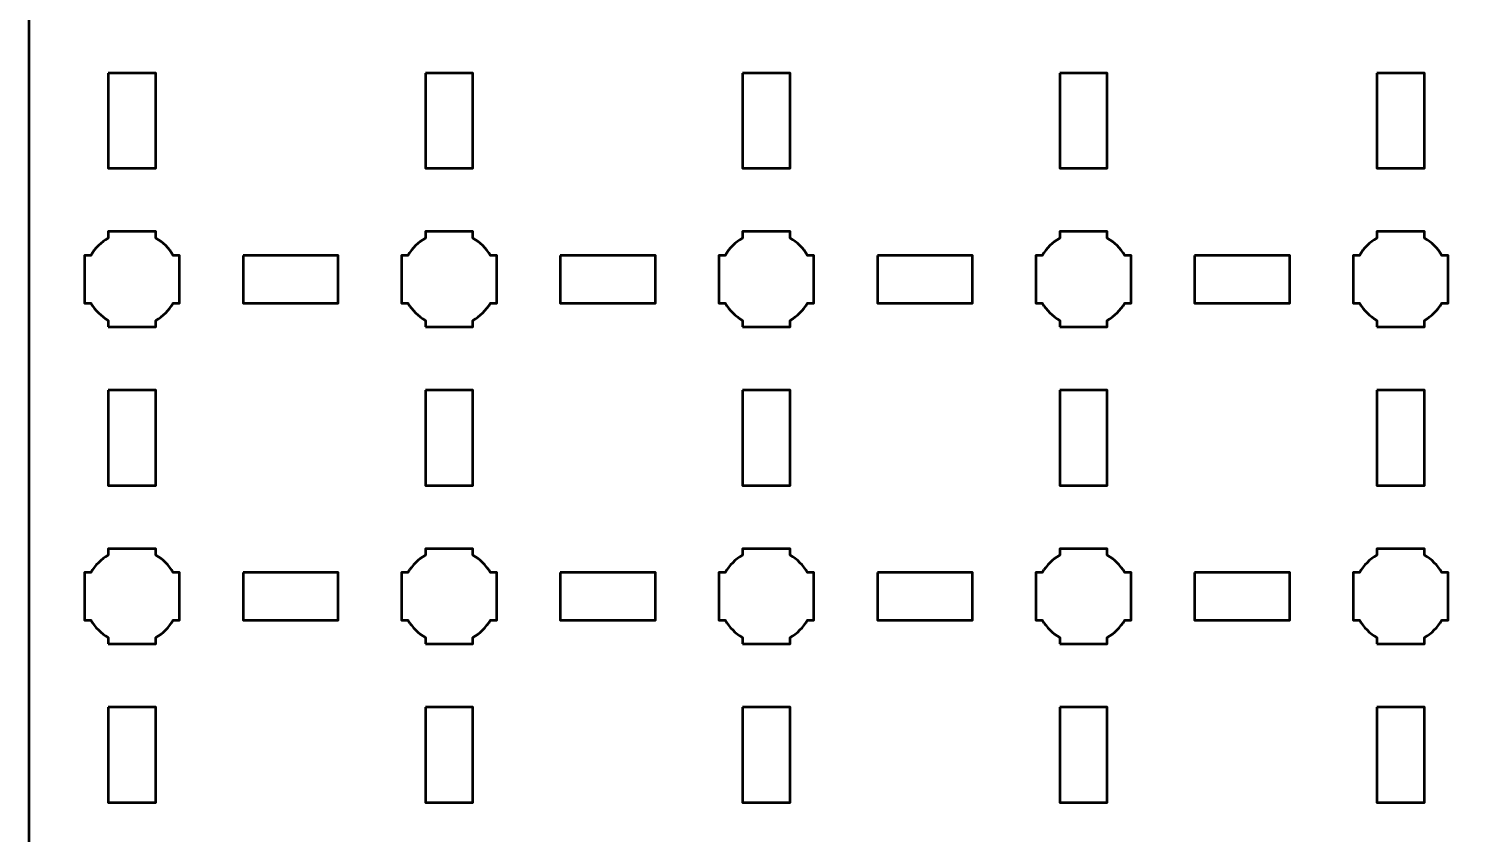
# Model space of a CAD drawing. Header units: centimetres. Extents: x -17.7 to 17.7, y -9.7 to 9.7.
# Drawn here: x -17.65 to -8.52, y -0.49 to 4.58 of the extents above; entities that cross this region are included whole.
import ezdxf

# ---------------------------------------------------------------- set-up
doc = ezdxf.new("R2010")
doc.units = ezdxf.units.CM
doc.header["$MEASUREMENT"] = 0
doc.layers.add('Layer 1', color=7, linetype='Continuous')

msp = doc.modelspace()

# ---------------------------------------------------------------- linework, layer by layer
at = {"layer": 'Layer 1', "lineweight": 53}
for points, knots in [([(-17.14996, 9.65006), (-17.14996, 9.65006), (17.14996, 9.65006), (17.14996, 9.65006), (17.14996, 9.65006), (17.42692, 9.65006), (17.65006, 9.42697), (17.65006, 9.14996), (17.65006, 9.14996), (17.65006, 9.14996), (17.65006, -9.14996), (17.65006, -9.14996), (17.65006, -9.14996), (17.65006, -9.42696), (17.42692, -9.65006), (17.14996, -9.65006), (17.14996, -9.65006), (17.14996, -9.65006), (-17.14996, -9.65006), (-17.14996, -9.65006), (-17.14996, -9.65006), (-17.42696, -9.65006), (-17.65005, -9.42696), (-17.65005, -9.14996), (-17.65005, -9.14996), (-17.65005, -9.14996), (-17.65005, 9.14996), (-17.65005, 9.14996), (-17.65005, 9.14996), (-17.65005, 9.42697), (-17.42696, 9.65006), (-17.14996, 9.65006)], [0, 0, 0, 0, 0.125, 0.125, 0.125, 0.125, 0.25, 0.25, 0.25, 0.25, 0.375, 0.375, 0.375, 0.375, 0.5, 0.5, 0.5, 0.5, 0.625, 0.625, 0.625, 0.625, 0.75, 0.75, 0.75, 0.75, 0.875, 0.875, 0.875, 0.875, 1, 1, 1, 1]), ([(-17.14996, 4.29998), (-17.14996, 4.29998), (-16.84995, 4.29998), (-16.84995, 4.29998), (-16.84995, 4.29998), (-16.84995, 4.29998), (-16.84995, 3.69997), (-16.84995, 3.69997), (-16.84995, 3.69997), (-16.84995, 3.69997), (-17.14996, 3.69997), (-17.14996, 3.69997), (-17.14996, 3.69997), (-17.14996, 3.69997), (-17.14996, 4.29998), (-17.14996, 4.29998)], [0, 0, 0, 0, 0.25, 0.25, 0.25, 0.25, 0.5, 0.5, 0.5, 0.5, 0.75, 0.75, 0.75, 0.75, 1, 1, 1, 1]), ([(-15.15002, 4.29998), (-15.15002, 4.29998), (-14.85002, 4.29998), (-14.85002, 4.29998), (-14.85002, 4.29998), (-14.85002, 4.29998), (-14.85002, 3.69997), (-14.85002, 3.69997), (-14.85002, 3.69997), (-14.85002, 3.69997), (-15.15002, 3.69997), (-15.15002, 3.69997), (-15.15002, 3.69997), (-15.15002, 3.69997), (-15.15002, 4.29998), (-15.15002, 4.29998)], [0, 0, 0, 0, 0.25, 0.25, 0.25, 0.25, 0.5, 0.5, 0.5, 0.5, 0.75, 0.75, 0.75, 0.75, 1, 1, 1, 1]), ([(-13.15009, 4.29998), (-13.15009, 4.29998), (-12.85009, 4.29998), (-12.85009, 4.29998), (-12.85009, 4.29998), (-12.85009, 4.29998), (-12.85009, 3.69997), (-12.85009, 3.69997), (-12.85009, 3.69997), (-12.85009, 3.69997), (-13.15009, 3.69997), (-13.15009, 3.69997), (-13.15009, 3.69997), (-13.15009, 3.69997), (-13.15009, 4.29998), (-13.15009, 4.29998)], [0, 0, 0, 0, 0.25, 0.25, 0.25, 0.25, 0.5, 0.5, 0.5, 0.5, 0.75, 0.75, 0.75, 0.75, 1, 1, 1, 1]), ([(-11.14998, 4.29998), (-11.14998, 4.29998), (-10.84998, 4.29998), (-10.84998, 4.29998), (-10.84998, 4.29998), (-10.84998, 4.29998), (-10.84998, 3.69997), (-10.84998, 3.69997), (-10.84998, 3.69997), (-10.84998, 3.69997), (-11.14998, 3.69997), (-11.14998, 3.69997), (-11.14998, 3.69997), (-11.14998, 3.69997), (-11.14998, 4.29998), (-11.14998, 4.29998)], [0, 0, 0, 0, 0.25, 0.25, 0.25, 0.25, 0.5, 0.5, 0.5, 0.5, 0.75, 0.75, 0.75, 0.75, 1, 1, 1, 1]), ([(-9.15005, 4.29998), (-9.15005, 4.29998), (-8.85005, 4.29998), (-8.85005, 4.29998), (-8.85005, 4.29998), (-8.85005, 4.29998), (-8.85005, 3.69997), (-8.85005, 3.69997), (-8.85005, 3.69997), (-8.85005, 3.69997), (-9.15005, 3.69997), (-9.15005, 3.69997), (-9.15005, 3.69997), (-9.15005, 3.69997), (-9.15005, 4.29998), (-9.15005, 4.29998)], [0, 0, 0, 0, 0.25, 0.25, 0.25, 0.25, 0.5, 0.5, 0.5, 0.5, 0.75, 0.75, 0.75, 0.75, 1, 1, 1, 1]), ([(-17.14996, 2.70006), (-17.14996, 2.70006), (-17.14996, 2.74017), (-17.14996, 2.74017), (-17.14996, 2.74017), (-17.19557, 2.76649), (-17.23349, 2.80452), (-17.25981, 2.84999), (-17.25981, 2.84999), (-17.25981, 2.84999), (-17.30003, 2.84999), (-17.30003, 2.84999), (-17.30003, 2.84999), (-17.30003, 2.84999), (-17.30003, 3.00006), (-17.30003, 3.00006), (-17.30003, 3.00006), (-17.30003, 3.00006), (-17.30003, 3.14999), (-17.30003, 3.14999), (-17.30003, 3.14999), (-17.30003, 3.14999), (-17.25981, 3.14999), (-17.25981, 3.14999), (-17.25981, 3.14999), (-17.23349, 3.1956), (-17.19557, 3.23349), (-17.14996, 3.25981), (-17.14996, 3.25981), (-17.14996, 3.25981), (-17.14996, 3.30006), (-17.14996, 3.30006), (-17.14996, 3.30006), (-17.14996, 3.30006), (-17.00003, 3.30006), (-17.00003, 3.30006), (-17.00003, 3.30006), (-17.00003, 3.30006), (-16.84995, 3.30006), (-16.84995, 3.30006), (-16.84995, 3.30006), (-16.84995, 3.30006), (-16.84995, 3.25981), (-16.84995, 3.25981), (-16.84995, 3.25981), (-16.80448, 3.23349), (-16.76645, 3.1956), (-16.74013, 3.14999), (-16.74013, 3.14999), (-16.74013, 3.14999), (-16.70002, 3.14999), (-16.70002, 3.14999), (-16.70002, 3.14999), (-16.70002, 3.14999), (-16.70002, 3.00006), (-16.70002, 3.00006), (-16.70002, 3.00006), (-16.70002, 3.00006), (-16.70002, 2.84999), (-16.70002, 2.84999), (-16.70002, 2.84999), (-16.70002, 2.84999), (-16.74013, 2.84999), (-16.74013, 2.84999), (-16.74013, 2.84999), (-16.76645, 2.80452), (-16.80448, 2.76649), (-16.84995, 2.74017), (-16.84995, 2.74017), (-16.84995, 2.74017), (-16.84995, 2.70006), (-16.84995, 2.70006), (-16.84995, 2.70006), (-16.84995, 2.70006), (-17.00003, 2.70006), (-17.00003, 2.70006), (-17.00003, 2.70006), (-17.00003, 2.70006), (-17.14996, 2.70006), (-17.14996, 2.70006)], [0, 0, 0, 0, 0.05, 0.05, 0.05, 0.05, 0.1, 0.1, 0.1, 0.1, 0.15, 0.15, 0.15, 0.15, 0.2, 0.2, 0.2, 0.2, 0.25, 0.25, 0.25, 0.25, 0.3, 0.3, 0.3, 0.3, 0.35, 0.35, 0.35, 0.35, 0.4, 0.4, 0.4, 0.4, 0.45, 0.45, 0.45, 0.45, 0.5, 0.5, 0.5, 0.5, 0.55, 0.55, 0.55, 0.55, 0.6, 0.6, 0.6, 0.6, 0.65, 0.65, 0.65, 0.65, 0.7, 0.7, 0.7, 0.7, 0.75, 0.75, 0.75, 0.75, 0.8, 0.8, 0.8, 0.8, 0.85, 0.85, 0.85, 0.85, 0.9, 0.9, 0.9, 0.9, 0.95, 0.95, 0.95, 0.95, 1, 1, 1, 1]), ([(-15.15002, 2.70006), (-15.15002, 2.70006), (-15.15002, 2.74017), (-15.15002, 2.74017), (-15.15002, 2.74017), (-15.1955, 2.76649), (-15.23353, 2.80452), (-15.25984, 2.84999), (-15.25984, 2.84999), (-15.25984, 2.84999), (-15.29995, 2.84999), (-15.29995, 2.84999), (-15.29995, 2.84999), (-15.29995, 2.84999), (-15.29995, 3.00006), (-15.29995, 3.00006), (-15.29995, 3.00006), (-15.29995, 3.00006), (-15.29995, 3.14999), (-15.29995, 3.14999), (-15.29995, 3.14999), (-15.29995, 3.14999), (-15.25984, 3.14999), (-15.25984, 3.14999), (-15.25984, 3.14999), (-15.23353, 3.1956), (-15.1955, 3.23349), (-15.15002, 3.25981), (-15.15002, 3.25981), (-15.15002, 3.25981), (-15.15002, 3.30006), (-15.15002, 3.30006), (-15.15002, 3.30006), (-15.15002, 3.30006), (-14.99995, 3.30006), (-14.99995, 3.30006), (-14.99995, 3.30006), (-14.99995, 3.30006), (-14.85002, 3.30006), (-14.85002, 3.30006), (-14.85002, 3.30006), (-14.85002, 3.30006), (-14.85002, 3.25981), (-14.85002, 3.25981), (-14.85002, 3.25981), (-14.80455, 3.23349), (-14.76652, 3.1956), (-14.7402, 3.14999), (-14.7402, 3.14999), (-14.7402, 3.14999), (-14.69995, 3.14999), (-14.69995, 3.14999), (-14.69995, 3.14999), (-14.69995, 3.14999), (-14.69995, 3.00006), (-14.69995, 3.00006), (-14.69995, 3.00006), (-14.69995, 3.00006), (-14.69995, 2.84999), (-14.69995, 2.84999), (-14.69995, 2.84999), (-14.69995, 2.84999), (-14.7402, 2.84999), (-14.7402, 2.84999), (-14.7402, 2.84999), (-14.76652, 2.80452), (-14.80455, 2.76649), (-14.85002, 2.74017), (-14.85002, 2.74017), (-14.85002, 2.74017), (-14.85002, 2.70006), (-14.85002, 2.70006), (-14.85002, 2.70006), (-14.85002, 2.70006), (-14.99995, 2.70006), (-14.99995, 2.70006), (-14.99995, 2.70006), (-14.99995, 2.70006), (-15.15002, 2.70006), (-15.15002, 2.70006)], [0, 0, 0, 0, 0.05, 0.05, 0.05, 0.05, 0.1, 0.1, 0.1, 0.1, 0.15, 0.15, 0.15, 0.15, 0.2, 0.2, 0.2, 0.2, 0.25, 0.25, 0.25, 0.25, 0.3, 0.3, 0.3, 0.3, 0.35, 0.35, 0.35, 0.35, 0.4, 0.4, 0.4, 0.4, 0.45, 0.45, 0.45, 0.45, 0.5, 0.5, 0.5, 0.5, 0.55, 0.55, 0.55, 0.55, 0.6, 0.6, 0.6, 0.6, 0.65, 0.65, 0.65, 0.65, 0.7, 0.7, 0.7, 0.7, 0.75, 0.75, 0.75, 0.75, 0.8, 0.8, 0.8, 0.8, 0.85, 0.85, 0.85, 0.85, 0.9, 0.9, 0.9, 0.9, 0.95, 0.95, 0.95, 0.95, 1, 1, 1, 1]), ([(-13.15009, 2.70006), (-13.15009, 2.70006), (-13.15009, 2.74017), (-13.15009, 2.74017), (-13.15009, 2.74017), (-13.19556, 2.76649), (-13.23345, 2.80452), (-13.25991, 2.84999), (-13.25991, 2.84999), (-13.25991, 2.84999), (-13.30002, 2.84999), (-13.30002, 2.84999), (-13.30002, 2.84999), (-13.30002, 2.84999), (-13.30002, 3.00006), (-13.30002, 3.00006), (-13.30002, 3.00006), (-13.30002, 3.00006), (-13.30002, 3.14999), (-13.30002, 3.14999), (-13.30002, 3.14999), (-13.30002, 3.14999), (-13.25991, 3.14999), (-13.25991, 3.14999), (-13.25991, 3.14999), (-13.23345, 3.1956), (-13.19556, 3.23349), (-13.15009, 3.25981), (-13.15009, 3.25981), (-13.15009, 3.25981), (-13.15009, 3.30006), (-13.15009, 3.30006), (-13.15009, 3.30006), (-13.15009, 3.30006), (-13.00002, 3.30006), (-13.00002, 3.30006), (-13.00002, 3.30006), (-13.00002, 3.30006), (-12.85009, 3.30006), (-12.85009, 3.30006), (-12.85009, 3.30006), (-12.85009, 3.30006), (-12.85009, 3.25981), (-12.85009, 3.25981), (-12.85009, 3.25981), (-12.80447, 3.23349), (-12.76655, 3.1956), (-12.74023, 3.14999), (-12.74023, 3.14999), (-12.74023, 3.14999), (-12.70002, 3.14999), (-12.70002, 3.14999), (-12.70002, 3.14999), (-12.70002, 3.14999), (-12.70002, 3.00006), (-12.70002, 3.00006), (-12.70002, 3.00006), (-12.70002, 3.00006), (-12.70002, 2.84999), (-12.70002, 2.84999), (-12.70002, 2.84999), (-12.70002, 2.84999), (-12.74023, 2.84999), (-12.74023, 2.84999), (-12.74023, 2.84999), (-12.76655, 2.80452), (-12.80447, 2.76649), (-12.85009, 2.74017), (-12.85009, 2.74017), (-12.85009, 2.74017), (-12.85009, 2.70006), (-12.85009, 2.70006), (-12.85009, 2.70006), (-12.85009, 2.70006), (-13.00002, 2.70006), (-13.00002, 2.70006), (-13.00002, 2.70006), (-13.00002, 2.70006), (-13.15009, 2.70006), (-13.15009, 2.70006)], [0, 0, 0, 0, 0.05, 0.05, 0.05, 0.05, 0.1, 0.1, 0.1, 0.1, 0.15, 0.15, 0.15, 0.15, 0.2, 0.2, 0.2, 0.2, 0.25, 0.25, 0.25, 0.25, 0.3, 0.3, 0.3, 0.3, 0.35, 0.35, 0.35, 0.35, 0.4, 0.4, 0.4, 0.4, 0.45, 0.45, 0.45, 0.45, 0.5, 0.5, 0.5, 0.5, 0.55, 0.55, 0.55, 0.55, 0.6, 0.6, 0.6, 0.6, 0.65, 0.65, 0.65, 0.65, 0.7, 0.7, 0.7, 0.7, 0.75, 0.75, 0.75, 0.75, 0.8, 0.8, 0.8, 0.8, 0.85, 0.85, 0.85, 0.85, 0.9, 0.9, 0.9, 0.9, 0.95, 0.95, 0.95, 0.95, 1, 1, 1, 1]), ([(-11.14998, 2.70006), (-11.14998, 2.70006), (-11.14998, 2.74017), (-11.14998, 2.74017), (-11.14998, 2.74017), (-11.1956, 2.76649), (-11.23348, 2.80452), (-11.2598, 2.84999), (-11.2598, 2.84999), (-11.2598, 2.84999), (-11.30005, 2.84999), (-11.30005, 2.84999), (-11.30005, 2.84999), (-11.30005, 2.84999), (-11.30005, 3.00006), (-11.30005, 3.00006), (-11.30005, 3.00006), (-11.30005, 3.00006), (-11.30005, 3.14999), (-11.30005, 3.14999), (-11.30005, 3.14999), (-11.30005, 3.14999), (-11.2598, 3.14999), (-11.2598, 3.14999), (-11.2598, 3.14999), (-11.23348, 3.1956), (-11.1956, 3.23349), (-11.14998, 3.25981), (-11.14998, 3.25981), (-11.14998, 3.25981), (-11.14998, 3.30006), (-11.14998, 3.30006), (-11.14998, 3.30006), (-11.14998, 3.30006), (-11.00005, 3.30006), (-11.00005, 3.30006), (-11.00005, 3.30006), (-11.00005, 3.30006), (-10.84998, 3.30006), (-10.84998, 3.30006), (-10.84998, 3.30006), (-10.84998, 3.30006), (-10.84998, 3.25981), (-10.84998, 3.25981), (-10.84998, 3.25981), (-10.80451, 3.23349), (-10.76648, 3.1956), (-10.74016, 3.14999), (-10.74016, 3.14999), (-10.74016, 3.14999), (-10.70005, 3.14999), (-10.70005, 3.14999), (-10.70005, 3.14999), (-10.70005, 3.14999), (-10.70005, 3.00006), (-10.70005, 3.00006), (-10.70005, 3.00006), (-10.70005, 3.00006), (-10.70005, 2.84999), (-10.70005, 2.84999), (-10.70005, 2.84999), (-10.70005, 2.84999), (-10.74016, 2.84999), (-10.74016, 2.84999), (-10.74016, 2.84999), (-10.76648, 2.80452), (-10.80451, 2.76649), (-10.84998, 2.74017), (-10.84998, 2.74017), (-10.84998, 2.74017), (-10.84998, 2.70006), (-10.84998, 2.70006), (-10.84998, 2.70006), (-10.84998, 2.70006), (-11.00005, 2.70006), (-11.00005, 2.70006), (-11.00005, 2.70006), (-11.00005, 2.70006), (-11.14998, 2.70006), (-11.14998, 2.70006)], [0, 0, 0, 0, 0.05, 0.05, 0.05, 0.05, 0.1, 0.1, 0.1, 0.1, 0.15, 0.15, 0.15, 0.15, 0.2, 0.2, 0.2, 0.2, 0.25, 0.25, 0.25, 0.25, 0.3, 0.3, 0.3, 0.3, 0.35, 0.35, 0.35, 0.35, 0.4, 0.4, 0.4, 0.4, 0.45, 0.45, 0.45, 0.45, 0.5, 0.5, 0.5, 0.5, 0.55, 0.55, 0.55, 0.55, 0.6, 0.6, 0.6, 0.6, 0.65, 0.65, 0.65, 0.65, 0.7, 0.7, 0.7, 0.7, 0.75, 0.75, 0.75, 0.75, 0.8, 0.8, 0.8, 0.8, 0.85, 0.85, 0.85, 0.85, 0.9, 0.9, 0.9, 0.9, 0.95, 0.95, 0.95, 0.95, 1, 1, 1, 1]), ([(-9.15005, 2.70006), (-9.15005, 2.70006), (-9.15005, 2.74017), (-9.15005, 2.74017), (-9.15005, 2.74017), (-9.19552, 2.76649), (-9.23355, 2.80452), (-9.25987, 2.84999), (-9.25987, 2.84999), (-9.25987, 2.84999), (-9.29998, 2.84999), (-9.29998, 2.84999), (-9.29998, 2.84999), (-9.29998, 2.84999), (-9.29998, 3.00006), (-9.29998, 3.00006), (-9.29998, 3.00006), (-9.29998, 3.00006), (-9.29998, 3.14999), (-9.29998, 3.14999), (-9.29998, 3.14999), (-9.29998, 3.14999), (-9.25987, 3.14999), (-9.25987, 3.14999), (-9.25987, 3.14999), (-9.23355, 3.1956), (-9.19552, 3.23349), (-9.15005, 3.25981), (-9.15005, 3.25981), (-9.15005, 3.25981), (-9.15005, 3.30006), (-9.15005, 3.30006), (-9.15005, 3.30006), (-9.15005, 3.30006), (-8.99998, 3.30006), (-8.99998, 3.30006), (-8.99998, 3.30006), (-8.99998, 3.30006), (-8.85005, 3.30006), (-8.85005, 3.30006), (-8.85005, 3.30006), (-8.85005, 3.30006), (-8.85005, 3.25981), (-8.85005, 3.25981), (-8.85005, 3.25981), (-8.80443, 3.23349), (-8.76654, 3.1956), (-8.74023, 3.14999), (-8.74023, 3.14999), (-8.74023, 3.14999), (-8.69998, 3.14999), (-8.69998, 3.14999), (-8.69998, 3.14999), (-8.69998, 3.14999), (-8.69998, 3.00006), (-8.69998, 3.00006), (-8.69998, 3.00006), (-8.69998, 3.00006), (-8.69998, 2.84999), (-8.69998, 2.84999), (-8.69998, 2.84999), (-8.69998, 2.84999), (-8.74023, 2.84999), (-8.74023, 2.84999), (-8.74023, 2.84999), (-8.76654, 2.80452), (-8.80443, 2.76649), (-8.85005, 2.74017), (-8.85005, 2.74017), (-8.85005, 2.74017), (-8.85005, 2.70006), (-8.85005, 2.70006), (-8.85005, 2.70006), (-8.85005, 2.70006), (-8.99998, 2.70006), (-8.99998, 2.70006), (-8.99998, 2.70006), (-8.99998, 2.70006), (-9.15005, 2.70006), (-9.15005, 2.70006)], [0, 0, 0, 0, 0.05, 0.05, 0.05, 0.05, 0.1, 0.1, 0.1, 0.1, 0.15, 0.15, 0.15, 0.15, 0.2, 0.2, 0.2, 0.2, 0.25, 0.25, 0.25, 0.25, 0.3, 0.3, 0.3, 0.3, 0.35, 0.35, 0.35, 0.35, 0.4, 0.4, 0.4, 0.4, 0.45, 0.45, 0.45, 0.45, 0.5, 0.5, 0.5, 0.5, 0.55, 0.55, 0.55, 0.55, 0.6, 0.6, 0.6, 0.6, 0.65, 0.65, 0.65, 0.65, 0.7, 0.7, 0.7, 0.7, 0.75, 0.75, 0.75, 0.75, 0.8, 0.8, 0.8, 0.8, 0.85, 0.85, 0.85, 0.85, 0.9, 0.9, 0.9, 0.9, 0.95, 0.95, 0.95, 0.95, 1, 1, 1, 1]), ([(-16.30001, 3.14999), (-16.30001, 3.14999), (-15.7, 3.14999), (-15.7, 3.14999), (-15.7, 3.14999), (-15.7, 3.14999), (-15.7, 2.84999), (-15.7, 2.84999), (-15.7, 2.84999), (-15.7, 2.84999), (-16.30001, 2.84999), (-16.30001, 2.84999), (-16.30001, 2.84999), (-16.30001, 2.84999), (-16.30001, 3.14999), (-16.30001, 3.14999)], [0, 0, 0, 0, 0.25, 0.25, 0.25, 0.25, 0.5, 0.5, 0.5, 0.5, 0.75, 0.75, 0.75, 0.75, 1, 1, 1, 1]), ([(-14.30004, 3.14999), (-14.30004, 3.14999), (-13.70004, 3.14999), (-13.70004, 3.14999), (-13.70004, 3.14999), (-13.70004, 3.14999), (-13.70004, 2.84999), (-13.70004, 2.84999), (-13.70004, 2.84999), (-13.70004, 2.84999), (-14.30004, 2.84999), (-14.30004, 2.84999), (-14.30004, 2.84999), (-14.30004, 2.84999), (-14.30004, 3.14999), (-14.30004, 3.14999)], [0, 0, 0, 0, 0.25, 0.25, 0.25, 0.25, 0.5, 0.5, 0.5, 0.5, 0.75, 0.75, 0.75, 0.75, 1, 1, 1, 1]), ([(-12.29997, 3.14999), (-12.29997, 3.14999), (-11.69996, 3.14999), (-11.69996, 3.14999), (-11.69996, 3.14999), (-11.69996, 3.14999), (-11.69996, 2.84999), (-11.69996, 2.84999), (-11.69996, 2.84999), (-11.69996, 2.84999), (-12.29997, 2.84999), (-12.29997, 2.84999), (-12.29997, 2.84999), (-12.29997, 2.84999), (-12.29997, 3.14999), (-12.29997, 3.14999)], [0, 0, 0, 0, 0.25, 0.25, 0.25, 0.25, 0.5, 0.5, 0.5, 0.5, 0.75, 0.75, 0.75, 0.75, 1, 1, 1, 1]), ([(-10.3, 3.14999), (-10.3, 3.14999), (-9.69999, 3.14999), (-9.69999, 3.14999), (-9.69999, 3.14999), (-9.69999, 3.14999), (-9.69999, 2.84999), (-9.69999, 2.84999), (-9.69999, 2.84999), (-9.69999, 2.84999), (-10.3, 2.84999), (-10.3, 2.84999), (-10.3, 2.84999), (-10.3, 2.84999), (-10.3, 3.14999), (-10.3, 3.14999)], [0, 0, 0, 0, 0.25, 0.25, 0.25, 0.25, 0.5, 0.5, 0.5, 0.5, 0.75, 0.75, 0.75, 0.75, 1, 1, 1, 1]), ([(-17.14996, 2.30001), (-17.14996, 2.30001), (-16.84995, 2.30001), (-16.84995, 2.30001), (-16.84995, 2.30001), (-16.84995, 2.30001), (-16.84995, 1.7), (-16.84995, 1.7), (-16.84995, 1.7), (-16.84995, 1.7), (-17.14996, 1.7), (-17.14996, 1.7), (-17.14996, 1.7), (-17.14996, 1.7), (-17.14996, 2.30001), (-17.14996, 2.30001)], [0, 0, 0, 0, 0.25, 0.25, 0.25, 0.25, 0.5, 0.5, 0.5, 0.5, 0.75, 0.75, 0.75, 0.75, 1, 1, 1, 1]), ([(-15.15002, 2.30001), (-15.15002, 2.30001), (-14.85002, 2.30001), (-14.85002, 2.30001), (-14.85002, 2.30001), (-14.85002, 2.30001), (-14.85002, 1.7), (-14.85002, 1.7), (-14.85002, 1.7), (-14.85002, 1.7), (-15.15002, 1.7), (-15.15002, 1.7), (-15.15002, 1.7), (-15.15002, 1.7), (-15.15002, 2.30001), (-15.15002, 2.30001)], [0, 0, 0, 0, 0.25, 0.25, 0.25, 0.25, 0.5, 0.5, 0.5, 0.5, 0.75, 0.75, 0.75, 0.75, 1, 1, 1, 1]), ([(-13.15009, 2.30001), (-13.15009, 2.30001), (-12.85009, 2.30001), (-12.85009, 2.30001), (-12.85009, 2.30001), (-12.85009, 2.30001), (-12.85009, 1.7), (-12.85009, 1.7), (-12.85009, 1.7), (-12.85009, 1.7), (-13.15009, 1.7), (-13.15009, 1.7), (-13.15009, 1.7), (-13.15009, 1.7), (-13.15009, 2.30001), (-13.15009, 2.30001)], [0, 0, 0, 0, 0.25, 0.25, 0.25, 0.25, 0.5, 0.5, 0.5, 0.5, 0.75, 0.75, 0.75, 0.75, 1, 1, 1, 1]), ([(-11.14998, 2.30001), (-11.14998, 2.30001), (-10.84998, 2.30001), (-10.84998, 2.30001), (-10.84998, 2.30001), (-10.84998, 2.30001), (-10.84998, 1.7), (-10.84998, 1.7), (-10.84998, 1.7), (-10.84998, 1.7), (-11.14998, 1.7), (-11.14998, 1.7), (-11.14998, 1.7), (-11.14998, 1.7), (-11.14998, 2.30001), (-11.14998, 2.30001)], [0, 0, 0, 0, 0.25, 0.25, 0.25, 0.25, 0.5, 0.5, 0.5, 0.5, 0.75, 0.75, 0.75, 0.75, 1, 1, 1, 1]), ([(-9.15005, 2.30001), (-9.15005, 2.30001), (-8.85005, 2.30001), (-8.85005, 2.30001), (-8.85005, 2.30001), (-8.85005, 2.30001), (-8.85005, 1.7), (-8.85005, 1.7), (-8.85005, 1.7), (-8.85005, 1.7), (-9.15005, 1.7), (-9.15005, 1.7), (-9.15005, 1.7), (-9.15005, 1.7), (-9.15005, 2.30001), (-9.15005, 2.30001)], [0, 0, 0, 0, 0.25, 0.25, 0.25, 0.25, 0.5, 0.5, 0.5, 0.5, 0.75, 0.75, 0.75, 0.75, 1, 1, 1, 1]), ([(-17.14996, 0.69998), (-17.14996, 0.69998), (-17.14996, 0.74024), (-17.14996, 0.74024), (-17.14996, 0.74024), (-17.19557, 0.76655), (-17.23349, 0.80444), (-17.25981, 0.85006), (-17.25981, 0.85006), (-17.25981, 0.85006), (-17.30003, 0.85006), (-17.30003, 0.85006), (-17.30003, 0.85006), (-17.30003, 0.85006), (-17.30003, 0.99999), (-17.30003, 0.99999), (-17.30003, 0.99999), (-17.30003, 0.99999), (-17.30003, 1.15006), (-17.30003, 1.15006), (-17.30003, 1.15006), (-17.30003, 1.15006), (-17.25981, 1.15006), (-17.25981, 1.15006), (-17.25981, 1.15006), (-17.23349, 1.19553), (-17.19557, 1.23356), (-17.14996, 1.25988), (-17.14996, 1.25988), (-17.14996, 1.25988), (-17.14996, 1.29999), (-17.14996, 1.29999), (-17.14996, 1.29999), (-17.14996, 1.29999), (-17.00003, 1.29999), (-17.00003, 1.29999), (-17.00003, 1.29999), (-17.00003, 1.29999), (-16.84995, 1.29999), (-16.84995, 1.29999), (-16.84995, 1.29999), (-16.84995, 1.29999), (-16.84995, 1.25988), (-16.84995, 1.25988), (-16.84995, 1.25988), (-16.80448, 1.23356), (-16.76645, 1.19553), (-16.74013, 1.15006), (-16.74013, 1.15006), (-16.74013, 1.15006), (-16.70002, 1.15006), (-16.70002, 1.15006), (-16.70002, 1.15006), (-16.70002, 1.15006), (-16.70002, 0.99999), (-16.70002, 0.99999), (-16.70002, 0.99999), (-16.70002, 0.99999), (-16.70002, 0.85006), (-16.70002, 0.85006), (-16.70002, 0.85006), (-16.70002, 0.85006), (-16.74013, 0.85006), (-16.74013, 0.85006), (-16.74013, 0.85006), (-16.76645, 0.80444), (-16.80448, 0.76655), (-16.84995, 0.74024), (-16.84995, 0.74024), (-16.84995, 0.74024), (-16.84995, 0.69998), (-16.84995, 0.69998), (-16.84995, 0.69998), (-16.84995, 0.69998), (-17.00003, 0.69998), (-17.00003, 0.69998), (-17.00003, 0.69998), (-17.00003, 0.69998), (-17.14996, 0.69998), (-17.14996, 0.69998)], [0, 0, 0, 0, 0.05, 0.05, 0.05, 0.05, 0.1, 0.1, 0.1, 0.1, 0.15, 0.15, 0.15, 0.15, 0.2, 0.2, 0.2, 0.2, 0.25, 0.25, 0.25, 0.25, 0.3, 0.3, 0.3, 0.3, 0.35, 0.35, 0.35, 0.35, 0.4, 0.4, 0.4, 0.4, 0.45, 0.45, 0.45, 0.45, 0.5, 0.5, 0.5, 0.5, 0.55, 0.55, 0.55, 0.55, 0.6, 0.6, 0.6, 0.6, 0.65, 0.65, 0.65, 0.65, 0.7, 0.7, 0.7, 0.7, 0.75, 0.75, 0.75, 0.75, 0.8, 0.8, 0.8, 0.8, 0.85, 0.85, 0.85, 0.85, 0.9, 0.9, 0.9, 0.9, 0.95, 0.95, 0.95, 0.95, 1, 1, 1, 1]), ([(-15.15002, 0.69998), (-15.15002, 0.69998), (-15.15002, 0.74024), (-15.15002, 0.74024), (-15.15002, 0.74024), (-15.1955, 0.76655), (-15.23353, 0.80444), (-15.25984, 0.85006), (-15.25984, 0.85006), (-15.25984, 0.85006), (-15.29995, 0.85006), (-15.29995, 0.85006), (-15.29995, 0.85006), (-15.29995, 0.85006), (-15.29995, 0.99999), (-15.29995, 0.99999), (-15.29995, 0.99999), (-15.29995, 0.99999), (-15.29995, 1.15006), (-15.29995, 1.15006), (-15.29995, 1.15006), (-15.29995, 1.15006), (-15.25984, 1.15006), (-15.25984, 1.15006), (-15.25984, 1.15006), (-15.23353, 1.19553), (-15.1955, 1.23356), (-15.15002, 1.25988), (-15.15002, 1.25988), (-15.15002, 1.25988), (-15.15002, 1.29999), (-15.15002, 1.29999), (-15.15002, 1.29999), (-15.15002, 1.29999), (-14.99995, 1.29999), (-14.99995, 1.29999), (-14.99995, 1.29999), (-14.99995, 1.29999), (-14.85002, 1.29999), (-14.85002, 1.29999), (-14.85002, 1.29999), (-14.85002, 1.29999), (-14.85002, 1.25988), (-14.85002, 1.25988), (-14.85002, 1.25988), (-14.80455, 1.23356), (-14.76652, 1.19553), (-14.7402, 1.15006), (-14.7402, 1.15006), (-14.7402, 1.15006), (-14.69995, 1.15006), (-14.69995, 1.15006), (-14.69995, 1.15006), (-14.69995, 1.15006), (-14.69995, 0.99999), (-14.69995, 0.99999), (-14.69995, 0.99999), (-14.69995, 0.99999), (-14.69995, 0.85006), (-14.69995, 0.85006), (-14.69995, 0.85006), (-14.69995, 0.85006), (-14.7402, 0.85006), (-14.7402, 0.85006), (-14.7402, 0.85006), (-14.76652, 0.80444), (-14.80455, 0.76655), (-14.85002, 0.74024), (-14.85002, 0.74024), (-14.85002, 0.74024), (-14.85002, 0.69998), (-14.85002, 0.69998), (-14.85002, 0.69998), (-14.85002, 0.69998), (-14.99995, 0.69998), (-14.99995, 0.69998), (-14.99995, 0.69998), (-14.99995, 0.69998), (-15.15002, 0.69998), (-15.15002, 0.69998)], [0, 0, 0, 0, 0.05, 0.05, 0.05, 0.05, 0.1, 0.1, 0.1, 0.1, 0.15, 0.15, 0.15, 0.15, 0.2, 0.2, 0.2, 0.2, 0.25, 0.25, 0.25, 0.25, 0.3, 0.3, 0.3, 0.3, 0.35, 0.35, 0.35, 0.35, 0.4, 0.4, 0.4, 0.4, 0.45, 0.45, 0.45, 0.45, 0.5, 0.5, 0.5, 0.5, 0.55, 0.55, 0.55, 0.55, 0.6, 0.6, 0.6, 0.6, 0.65, 0.65, 0.65, 0.65, 0.7, 0.7, 0.7, 0.7, 0.75, 0.75, 0.75, 0.75, 0.8, 0.8, 0.8, 0.8, 0.85, 0.85, 0.85, 0.85, 0.9, 0.9, 0.9, 0.9, 0.95, 0.95, 0.95, 0.95, 1, 1, 1, 1]), ([(-13.15009, 0.69998), (-13.15009, 0.69998), (-13.15009, 0.74024), (-13.15009, 0.74024), (-13.15009, 0.74024), (-13.19556, 0.76655), (-13.23345, 0.80444), (-13.25991, 0.85006), (-13.25991, 0.85006), (-13.25991, 0.85006), (-13.30002, 0.85006), (-13.30002, 0.85006), (-13.30002, 0.85006), (-13.30002, 0.85006), (-13.30002, 0.99999), (-13.30002, 0.99999), (-13.30002, 0.99999), (-13.30002, 0.99999), (-13.30002, 1.15006), (-13.30002, 1.15006), (-13.30002, 1.15006), (-13.30002, 1.15006), (-13.25991, 1.15006), (-13.25991, 1.15006), (-13.25991, 1.15006), (-13.23345, 1.19553), (-13.19556, 1.23356), (-13.15009, 1.25988), (-13.15009, 1.25988), (-13.15009, 1.25988), (-13.15009, 1.29999), (-13.15009, 1.29999), (-13.15009, 1.29999), (-13.15009, 1.29999), (-13.00002, 1.29999), (-13.00002, 1.29999), (-13.00002, 1.29999), (-13.00002, 1.29999), (-12.85009, 1.29999), (-12.85009, 1.29999), (-12.85009, 1.29999), (-12.85009, 1.29999), (-12.85009, 1.25988), (-12.85009, 1.25988), (-12.85009, 1.25988), (-12.80447, 1.23356), (-12.76655, 1.19553), (-12.74023, 1.15006), (-12.74023, 1.15006), (-12.74023, 1.15006), (-12.70002, 1.15006), (-12.70002, 1.15006), (-12.70002, 1.15006), (-12.70002, 1.15006), (-12.70002, 0.99999), (-12.70002, 0.99999), (-12.70002, 0.99999), (-12.70002, 0.99999), (-12.70002, 0.85006), (-12.70002, 0.85006), (-12.70002, 0.85006), (-12.70002, 0.85006), (-12.74023, 0.85006), (-12.74023, 0.85006), (-12.74023, 0.85006), (-12.76655, 0.80444), (-12.80447, 0.76655), (-12.85009, 0.74024), (-12.85009, 0.74024), (-12.85009, 0.74024), (-12.85009, 0.69998), (-12.85009, 0.69998), (-12.85009, 0.69998), (-12.85009, 0.69998), (-13.00002, 0.69998), (-13.00002, 0.69998), (-13.00002, 0.69998), (-13.00002, 0.69998), (-13.15009, 0.69998), (-13.15009, 0.69998)], [0, 0, 0, 0, 0.05, 0.05, 0.05, 0.05, 0.1, 0.1, 0.1, 0.1, 0.15, 0.15, 0.15, 0.15, 0.2, 0.2, 0.2, 0.2, 0.25, 0.25, 0.25, 0.25, 0.3, 0.3, 0.3, 0.3, 0.35, 0.35, 0.35, 0.35, 0.4, 0.4, 0.4, 0.4, 0.45, 0.45, 0.45, 0.45, 0.5, 0.5, 0.5, 0.5, 0.55, 0.55, 0.55, 0.55, 0.6, 0.6, 0.6, 0.6, 0.65, 0.65, 0.65, 0.65, 0.7, 0.7, 0.7, 0.7, 0.75, 0.75, 0.75, 0.75, 0.8, 0.8, 0.8, 0.8, 0.85, 0.85, 0.85, 0.85, 0.9, 0.9, 0.9, 0.9, 0.95, 0.95, 0.95, 0.95, 1, 1, 1, 1]), ([(-11.14998, 0.69998), (-11.14998, 0.69998), (-11.14998, 0.74024), (-11.14998, 0.74024), (-11.14998, 0.74024), (-11.1956, 0.76655), (-11.23348, 0.80444), (-11.2598, 0.85006), (-11.2598, 0.85006), (-11.2598, 0.85006), (-11.30005, 0.85006), (-11.30005, 0.85006), (-11.30005, 0.85006), (-11.30005, 0.85006), (-11.30005, 0.99999), (-11.30005, 0.99999), (-11.30005, 0.99999), (-11.30005, 0.99999), (-11.30005, 1.15006), (-11.30005, 1.15006), (-11.30005, 1.15006), (-11.30005, 1.15006), (-11.2598, 1.15006), (-11.2598, 1.15006), (-11.2598, 1.15006), (-11.23348, 1.19553), (-11.1956, 1.23356), (-11.14998, 1.25988), (-11.14998, 1.25988), (-11.14998, 1.25988), (-11.14998, 1.29999), (-11.14998, 1.29999), (-11.14998, 1.29999), (-11.14998, 1.29999), (-11.00005, 1.29999), (-11.00005, 1.29999), (-11.00005, 1.29999), (-11.00005, 1.29999), (-10.84998, 1.29999), (-10.84998, 1.29999), (-10.84998, 1.29999), (-10.84998, 1.29999), (-10.84998, 1.25988), (-10.84998, 1.25988), (-10.84998, 1.25988), (-10.80451, 1.23356), (-10.76648, 1.19553), (-10.74016, 1.15006), (-10.74016, 1.15006), (-10.74016, 1.15006), (-10.70005, 1.15006), (-10.70005, 1.15006), (-10.70005, 1.15006), (-10.70005, 1.15006), (-10.70005, 0.99999), (-10.70005, 0.99999), (-10.70005, 0.99999), (-10.70005, 0.99999), (-10.70005, 0.85006), (-10.70005, 0.85006), (-10.70005, 0.85006), (-10.70005, 0.85006), (-10.74016, 0.85006), (-10.74016, 0.85006), (-10.74016, 0.85006), (-10.76648, 0.80444), (-10.80451, 0.76655), (-10.84998, 0.74024), (-10.84998, 0.74024), (-10.84998, 0.74024), (-10.84998, 0.69998), (-10.84998, 0.69998), (-10.84998, 0.69998), (-10.84998, 0.69998), (-11.00005, 0.69998), (-11.00005, 0.69998), (-11.00005, 0.69998), (-11.00005, 0.69998), (-11.14998, 0.69998), (-11.14998, 0.69998)], [0, 0, 0, 0, 0.05, 0.05, 0.05, 0.05, 0.1, 0.1, 0.1, 0.1, 0.15, 0.15, 0.15, 0.15, 0.2, 0.2, 0.2, 0.2, 0.25, 0.25, 0.25, 0.25, 0.3, 0.3, 0.3, 0.3, 0.35, 0.35, 0.35, 0.35, 0.4, 0.4, 0.4, 0.4, 0.45, 0.45, 0.45, 0.45, 0.5, 0.5, 0.5, 0.5, 0.55, 0.55, 0.55, 0.55, 0.6, 0.6, 0.6, 0.6, 0.65, 0.65, 0.65, 0.65, 0.7, 0.7, 0.7, 0.7, 0.75, 0.75, 0.75, 0.75, 0.8, 0.8, 0.8, 0.8, 0.85, 0.85, 0.85, 0.85, 0.9, 0.9, 0.9, 0.9, 0.95, 0.95, 0.95, 0.95, 1, 1, 1, 1]), ([(-9.15005, 0.69998), (-9.15005, 0.69998), (-9.15005, 0.74024), (-9.15005, 0.74024), (-9.15005, 0.74024), (-9.19552, 0.76655), (-9.23355, 0.80444), (-9.25987, 0.85006), (-9.25987, 0.85006), (-9.25987, 0.85006), (-9.29998, 0.85006), (-9.29998, 0.85006), (-9.29998, 0.85006), (-9.29998, 0.85006), (-9.29998, 0.99999), (-9.29998, 0.99999), (-9.29998, 0.99999), (-9.29998, 0.99999), (-9.29998, 1.15006), (-9.29998, 1.15006), (-9.29998, 1.15006), (-9.29998, 1.15006), (-9.25987, 1.15006), (-9.25987, 1.15006), (-9.25987, 1.15006), (-9.23355, 1.19553), (-9.19552, 1.23356), (-9.15005, 1.25988), (-9.15005, 1.25988), (-9.15005, 1.25988), (-9.15005, 1.29999), (-9.15005, 1.29999), (-9.15005, 1.29999), (-9.15005, 1.29999), (-8.99998, 1.29999), (-8.99998, 1.29999), (-8.99998, 1.29999), (-8.99998, 1.29999), (-8.85005, 1.29999), (-8.85005, 1.29999), (-8.85005, 1.29999), (-8.85005, 1.29999), (-8.85005, 1.25988), (-8.85005, 1.25988), (-8.85005, 1.25988), (-8.80443, 1.23356), (-8.76654, 1.19553), (-8.74023, 1.15006), (-8.74023, 1.15006), (-8.74023, 1.15006), (-8.69998, 1.15006), (-8.69998, 1.15006), (-8.69998, 1.15006), (-8.69998, 1.15006), (-8.69998, 0.99999), (-8.69998, 0.99999), (-8.69998, 0.99999), (-8.69998, 0.99999), (-8.69998, 0.85006), (-8.69998, 0.85006), (-8.69998, 0.85006), (-8.69998, 0.85006), (-8.74023, 0.85006), (-8.74023, 0.85006), (-8.74023, 0.85006), (-8.76654, 0.80444), (-8.80443, 0.76655), (-8.85005, 0.74024), (-8.85005, 0.74024), (-8.85005, 0.74024), (-8.85005, 0.69998), (-8.85005, 0.69998), (-8.85005, 0.69998), (-8.85005, 0.69998), (-8.99998, 0.69998), (-8.99998, 0.69998), (-8.99998, 0.69998), (-8.99998, 0.69998), (-9.15005, 0.69998), (-9.15005, 0.69998)], [0, 0, 0, 0, 0.05, 0.05, 0.05, 0.05, 0.1, 0.1, 0.1, 0.1, 0.15, 0.15, 0.15, 0.15, 0.2, 0.2, 0.2, 0.2, 0.25, 0.25, 0.25, 0.25, 0.3, 0.3, 0.3, 0.3, 0.35, 0.35, 0.35, 0.35, 0.4, 0.4, 0.4, 0.4, 0.45, 0.45, 0.45, 0.45, 0.5, 0.5, 0.5, 0.5, 0.55, 0.55, 0.55, 0.55, 0.6, 0.6, 0.6, 0.6, 0.65, 0.65, 0.65, 0.65, 0.7, 0.7, 0.7, 0.7, 0.75, 0.75, 0.75, 0.75, 0.8, 0.8, 0.8, 0.8, 0.85, 0.85, 0.85, 0.85, 0.9, 0.9, 0.9, 0.9, 0.95, 0.95, 0.95, 0.95, 1, 1, 1, 1]), ([(-16.30001, 1.15006), (-16.30001, 1.15006), (-15.7, 1.15006), (-15.7, 1.15006), (-15.7, 1.15006), (-15.7, 1.15006), (-15.7, 0.85006), (-15.7, 0.85006), (-15.7, 0.85006), (-15.7, 0.85006), (-16.30001, 0.85006), (-16.30001, 0.85006), (-16.30001, 0.85006), (-16.30001, 0.85006), (-16.30001, 1.15006), (-16.30001, 1.15006)], [0, 0, 0, 0, 0.25, 0.25, 0.25, 0.25, 0.5, 0.5, 0.5, 0.5, 0.75, 0.75, 0.75, 0.75, 1, 1, 1, 1]), ([(-14.30004, 1.15006), (-14.30004, 1.15006), (-13.70004, 1.15006), (-13.70004, 1.15006), (-13.70004, 1.15006), (-13.70004, 1.15006), (-13.70004, 0.85006), (-13.70004, 0.85006), (-13.70004, 0.85006), (-13.70004, 0.85006), (-14.30004, 0.85006), (-14.30004, 0.85006), (-14.30004, 0.85006), (-14.30004, 0.85006), (-14.30004, 1.15006), (-14.30004, 1.15006)], [0, 0, 0, 0, 0.25, 0.25, 0.25, 0.25, 0.5, 0.5, 0.5, 0.5, 0.75, 0.75, 0.75, 0.75, 1, 1, 1, 1]), ([(-12.29997, 1.15006), (-12.29997, 1.15006), (-11.69996, 1.15006), (-11.69996, 1.15006), (-11.69996, 1.15006), (-11.69996, 1.15006), (-11.69996, 0.85006), (-11.69996, 0.85006), (-11.69996, 0.85006), (-11.69996, 0.85006), (-12.29997, 0.85006), (-12.29997, 0.85006), (-12.29997, 0.85006), (-12.29997, 0.85006), (-12.29997, 1.15006), (-12.29997, 1.15006)], [0, 0, 0, 0, 0.25, 0.25, 0.25, 0.25, 0.5, 0.5, 0.5, 0.5, 0.75, 0.75, 0.75, 0.75, 1, 1, 1, 1]), ([(-10.3, 1.15006), (-10.3, 1.15006), (-9.69999, 1.15006), (-9.69999, 1.15006), (-9.69999, 1.15006), (-9.69999, 1.15006), (-9.69999, 0.85006), (-9.69999, 0.85006), (-9.69999, 0.85006), (-9.69999, 0.85006), (-10.3, 0.85006), (-10.3, 0.85006), (-10.3, 0.85006), (-10.3, 0.85006), (-10.3, 1.15006), (-10.3, 1.15006)], [0, 0, 0, 0, 0.25, 0.25, 0.25, 0.25, 0.5, 0.5, 0.5, 0.5, 0.75, 0.75, 0.75, 0.75, 1, 1, 1, 1]), ([(-17.14996, 0.30008), (-17.14996, 0.30008), (-16.84995, 0.30008), (-16.84995, 0.30008), (-16.84995, 0.30008), (-16.84995, 0.30008), (-16.84995, -0.29993), (-16.84995, -0.29993), (-16.84995, -0.29993), (-16.84995, -0.29993), (-17.14996, -0.29993), (-17.14996, -0.29993), (-17.14996, -0.29993), (-17.14996, -0.29993), (-17.14996, 0.30008), (-17.14996, 0.30008)], [0, 0, 0, 0, 0.25, 0.25, 0.25, 0.25, 0.5, 0.5, 0.5, 0.5, 0.75, 0.75, 0.75, 0.75, 1, 1, 1, 1]), ([(-15.15002, 0.30008), (-15.15002, 0.30008), (-14.85002, 0.30008), (-14.85002, 0.30008), (-14.85002, 0.30008), (-14.85002, 0.30008), (-14.85002, -0.29993), (-14.85002, -0.29993), (-14.85002, -0.29993), (-14.85002, -0.29993), (-15.15002, -0.29993), (-15.15002, -0.29993), (-15.15002, -0.29993), (-15.15002, -0.29993), (-15.15002, 0.30008), (-15.15002, 0.30008)], [0, 0, 0, 0, 0.25, 0.25, 0.25, 0.25, 0.5, 0.5, 0.5, 0.5, 0.75, 0.75, 0.75, 0.75, 1, 1, 1, 1]), ([(-13.15009, 0.30008), (-13.15009, 0.30008), (-12.85009, 0.30008), (-12.85009, 0.30008), (-12.85009, 0.30008), (-12.85009, 0.30008), (-12.85009, -0.29993), (-12.85009, -0.29993), (-12.85009, -0.29993), (-12.85009, -0.29993), (-13.15009, -0.29993), (-13.15009, -0.29993), (-13.15009, -0.29993), (-13.15009, -0.29993), (-13.15009, 0.30008), (-13.15009, 0.30008)], [0, 0, 0, 0, 0.25, 0.25, 0.25, 0.25, 0.5, 0.5, 0.5, 0.5, 0.75, 0.75, 0.75, 0.75, 1, 1, 1, 1]), ([(-11.14998, 0.30008), (-11.14998, 0.30008), (-10.84998, 0.30008), (-10.84998, 0.30008), (-10.84998, 0.30008), (-10.84998, 0.30008), (-10.84998, -0.29993), (-10.84998, -0.29993), (-10.84998, -0.29993), (-10.84998, -0.29993), (-11.14998, -0.29993), (-11.14998, -0.29993), (-11.14998, -0.29993), (-11.14998, -0.29993), (-11.14998, 0.30008), (-11.14998, 0.30008)], [0, 0, 0, 0, 0.25, 0.25, 0.25, 0.25, 0.5, 0.5, 0.5, 0.5, 0.75, 0.75, 0.75, 0.75, 1, 1, 1, 1]), ([(-9.15005, 0.30008), (-9.15005, 0.30008), (-8.85005, 0.30008), (-8.85005, 0.30008), (-8.85005, 0.30008), (-8.85005, 0.30008), (-8.85005, -0.29993), (-8.85005, -0.29993), (-8.85005, -0.29993), (-8.85005, -0.29993), (-9.15005, -0.29993), (-9.15005, -0.29993), (-9.15005, -0.29993), (-9.15005, -0.29993), (-9.15005, 0.30008), (-9.15005, 0.30008)], [0, 0, 0, 0, 0.25, 0.25, 0.25, 0.25, 0.5, 0.5, 0.5, 0.5, 0.75, 0.75, 0.75, 0.75, 1, 1, 1, 1])]:
    msp.add_open_spline(points, degree=3, knots=knots, dxfattribs=at)

doc.saveas('drawing.dxf')
